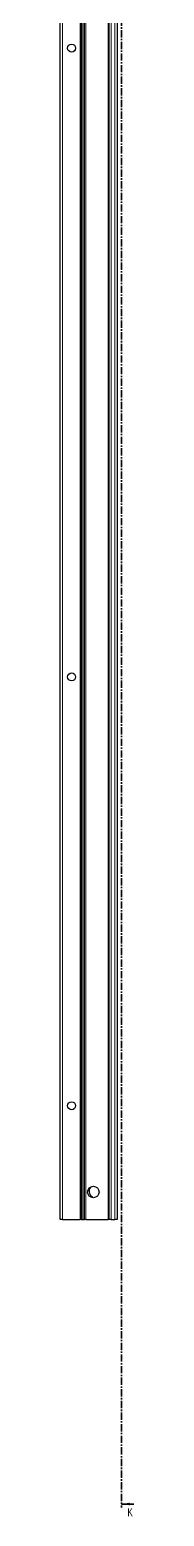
# Model space of a CAD drawing. Header units: millimetres. Extents: x -199 to 3654, y -2247 to 1507.
# Drawn here: x 1263 to 1327, y -1111 to 189 of the extents above; entities that cross this region are included whole.
import ezdxf

# ---------------------------------------------------------------- set-up
doc = ezdxf.new("R2010")
doc.units = ezdxf.units.MM
doc.linetypes.add('CENTER', pattern=[10.16, 6.35, -1.27, 1.27, -1.27])
doc.styles.add('SLDTEXTSTYLE0', font='TXT', dxfattribs={"width": 0.75})

msp = doc.modelspace()

# ---------------------------------------------------------------- linework, layer by layer
at = {"color": 7, "linetype": 'CENTER', "lineweight": 35}
msp.add_line((1316.72, 1499.09), (1316.72, -1103.67), dxfattribs=at)
at = {"color": 7, "linetype": 'Continuous', "lineweight": 25}
for p, q in [((1263.29, -851.79), (1263.29, 647.21)), ((1283.08, 647.21), (1283.08, -851.79)), ((1283.11, 647.21), (1283.11, -851.79)), ((1305.79, -851.79), (1305.79, 647.21)), ((1312.99, 647.21), (1312.99, -851.79)), ((1281.29, 173.46), (1281.29, 221.96)), ((1281.35, 173.35), (1281.29, 173.46)), ((1281.29, 173.46), (1281.29, 171.96)), ((1281.29, 171.96), (1281.35, 172.06)), ((1281.29, 123.46), (1281.29, 171.96)), ((1281.35, 172.06), (1281.35, 173.35)), ((1281.35, 123.35), (1281.29, 123.46)), ((1281.29, 123.46), (1281.29, 121.96)), ((1281.29, 121.96), (1281.35, 122.06)), ((1281.29, 73.46), (1281.29, 121.96)), ((1281.35, 122.06), (1281.35, 123.35)), ((1281.35, 73.35), (1281.29, 73.46)), ((1281.29, 73.46), (1281.29, 71.96)), ((1281.29, 71.96), (1281.35, 72.06)), ((1281.29, 23.46), (1281.29, 71.96)), ((1281.35, 72.06), (1281.35, 73.35)), ((1281.35, 23.35), (1281.29, 23.46)), ((1281.29, 23.46), (1281.29, 21.96)), ((1281.29, 21.96), (1281.35, 22.06)), ((1281.29, -26.54), (1281.29, 21.96)), ((1281.35, 22.06), (1281.35, 23.35)), ((1281.35, -26.65), (1281.29, -26.54)), ((1281.29, -26.54), (1281.29, -28.04)), ((1281.29, -28.04), (1281.35, -27.94)), ((1281.29, -76.54), (1281.29, -28.04)), ((1281.35, -27.94), (1281.35, -26.65)), ((1281.35, -76.65), (1281.29, -76.54)), ((1281.29, -76.54), (1281.29, -78.04)), ((1281.29, -78.04), (1281.35, -77.94)), ((1281.35, -77.94), (1281.35, -76.65)), ((1281.29, -126.54), (1281.29, -78.04)), ((1281.35, -126.65), (1281.29, -126.54)), ((1281.29, -126.54), (1281.29, -128.04)), ((1281.29, -128.04), (1281.35, -127.94)), ((1281.29, -176.54), (1281.29, -128.04)), ((1281.35, -127.94), (1281.35, -126.65)), ((1281.35, -176.65), (1281.29, -176.54)), ((1281.29, -176.54), (1281.29, -178.04)), ((1281.29, -178.04), (1281.35, -177.94)), ((1281.29, -226.54), (1281.29, -178.04)), ((1281.35, -177.94), (1281.35, -176.65)), ((1281.35, -226.65), (1281.29, -226.54)), ((1281.29, -226.54), (1281.29, -228.04)), ((1281.29, -228.04), (1281.35, -227.94)), ((1281.29, -276.54), (1281.29, -228.04)), ((1281.35, -227.94), (1281.35, -226.65)), ((1281.35, -276.65), (1281.29, -276.54)), ((1281.29, -276.54), (1281.29, -278.04)), ((1281.29, -278.04), (1281.35, -277.94)), ((1281.29, -326.54), (1281.29, -278.04)), ((1281.35, -277.94), (1281.35, -276.65)), ((1281.35, -326.65), (1281.29, -326.54)), ((1281.29, -326.54), (1281.29, -328.04)), ((1281.29, -328.04), (1281.35, -327.94)), ((1281.29, -376.54), (1281.29, -328.04)), ((1281.35, -327.94), (1281.35, -326.65)), ((1281.35, -376.65), (1281.29, -376.54)), ((1281.29, -376.54), (1281.29, -378.04)), ((1281.35, -377.94), (1281.35, -376.65)), ((1281.29, -378.04), (1281.35, -377.94)), ((1281.29, -426.54), (1281.29, -378.04)), ((1281.35, -426.65), (1281.29, -426.54)), ((1281.29, -426.54), (1281.29, -428.04)), ((1281.29, -428.04), (1281.35, -427.94)), ((1281.29, -476.54), (1281.29, -428.04)), ((1281.35, -427.94), (1281.35, -426.65)), ((1281.35, -476.65), (1281.29, -476.54)), ((1281.29, -476.54), (1281.29, -478.04)), ((1281.29, -478.04), (1281.35, -477.94)), ((1281.29, -526.54), (1281.29, -478.04)), ((1281.35, -477.94), (1281.35, -476.65)), ((1281.35, -526.65), (1281.29, -526.54)), ((1281.29, -526.54), (1281.29, -528.04)), ((1281.29, -528.04), (1281.35, -527.94)), ((1281.29, -576.54), (1281.29, -528.04)), ((1281.35, -527.94), (1281.35, -526.65)), ((1281.35, -576.65), (1281.29, -576.54)), ((1281.29, -576.54), (1281.29, -578.04)), ((1281.29, -578.04), (1281.35, -577.94)), ((1281.29, -626.54), (1281.29, -578.04)), ((1281.35, -577.94), (1281.35, -576.65)), ((1281.35, -626.65), (1281.29, -626.54)), ((1281.29, -626.54), (1281.29, -628.04)), ((1281.29, -628.04), (1281.35, -627.94)), ((1281.29, -676.54), (1281.29, -628.04)), ((1281.35, -627.94), (1281.35, -626.65)), ((1281.35, -676.65), (1281.29, -676.54)), ((1281.29, -676.54), (1281.29, -678.04)), ((1281.29, -678.04), (1281.35, -677.94)), ((1281.29, -726.54), (1281.29, -678.04)), ((1281.35, -677.94), (1281.35, -676.65)), ((1281.35, -726.65), (1281.29, -726.54)), ((1281.29, -726.54), (1281.29, -728.04)), ((1281.29, -728.04), (1281.35, -727.94)), ((1281.29, -776.54), (1281.29, -728.04)), ((1281.35, -727.94), (1281.35, -726.65)), ((1281.35, -776.65), (1281.29, -776.54)), ((1281.29, -776.54), (1281.29, -778.04)), ((1281.29, -778.04), (1281.35, -777.94)), ((1281.29, -826.54), (1281.29, -778.04)), ((1281.35, -777.94), (1281.35, -776.65)), ((1281.35, -826.65), (1281.29, -826.54)), ((1281.29, -826.54), (1281.29, -828.04)), ((1281.29, -828.04), (1281.35, -827.94)), ((1281.29, -851.79), (1281.29, -828.04)), ((1281.35, -827.94), (1281.35, -826.65)), ((1291.34, -832.73), (1291.34, -832.32)), ((1265.29, -851.79), (1263.29, -851.79)), ((1265.29, -851.79), (1280.64, -851.79)), ((1281.29, -851.79), (1280.64, -851.79)), ((1281.87, -851.79), (1281.29, -851.79)), ((1281.87, -851.79), (1283.08, -851.79)), ((1283.08, -851.79), (1283.11, -851.79)), ((1283.11, -851.79), (1284.32, -851.79)), ((1285.73, -851.79), (1284.32, -851.79)), ((1285.73, -851.79), (1305.14, -851.79)), ((1305.79, -851.79), (1305.14, -851.79)), ((1307.79, -851.79), (1305.79, -851.79)), ((1307.79, -851.79), (1310.99, -851.79)), ((1312.99, -851.79), (1310.99, -851.79))]:
    msp.add_line(p, q, dxfattribs=at)
at = {"color": 8, "linetype": 'Continuous', "lineweight": 18}
for p, q in [((1265.29, 647.21), (1265.29, -851.79)), ((1280.64, -851.79), (1280.64, 647.21)), ((1281.87, 647.21), (1281.87, -851.79)), ((1284.32, -851.79), (1284.32, 647.21)), ((1285.73, 647.21), (1285.73, -851.79)), ((1305.14, -851.79), (1305.14, 647.21)), ((1307.79, 647.21), (1307.79, -851.79)), ((1310.99, -851.79), (1310.99, 647.21))]:
    msp.add_line(p, q, dxfattribs=at)
at = {"color": 7, "linetype": 'Continuous', "lineweight": 35}
msp.add_line((1327.36, -1100.67), (1316.72, -1100.67), dxfattribs=at)
at = {"color": 7, "linetype": 'Continuous', "lineweight": 25}
for centre, radius in [((1273.19, 172.71), 3.5), ((1273.19, -377.29), 3.5), ((1273.19, -752.29), 3.5), ((1292.14, -827.79), 5)]:
    msp.add_circle(centre, radius, dxfattribs=at)
for centre, radius, start, end in [((1293.64, -827.29), 5.25, 126.18914, 240.85926), ((1290.84, -832.32), 0.5, 0, 60.85926)]:
    msp.add_arc(centre, radius, start, end, dxfattribs=at)
at = {"color": 7, "linetype": 'Continuous', "lineweight": 35}
msp.add_solid([(1316.72, -1100.67), (1323.72, -1101.79), (1323.72, -1099.55)], dxfattribs=at)

# ---------------------------------------------------------------- texts
at = {"color": 7, "linetype": 'Continuous', "insert": (1321.83, -1104.38), "char_height": 7, "attachment_point": 1, "style": 'SLDTEXTSTYLE0'}
msp.add_mtext('K', dxfattribs=at)

doc.saveas('drawing.dxf')
